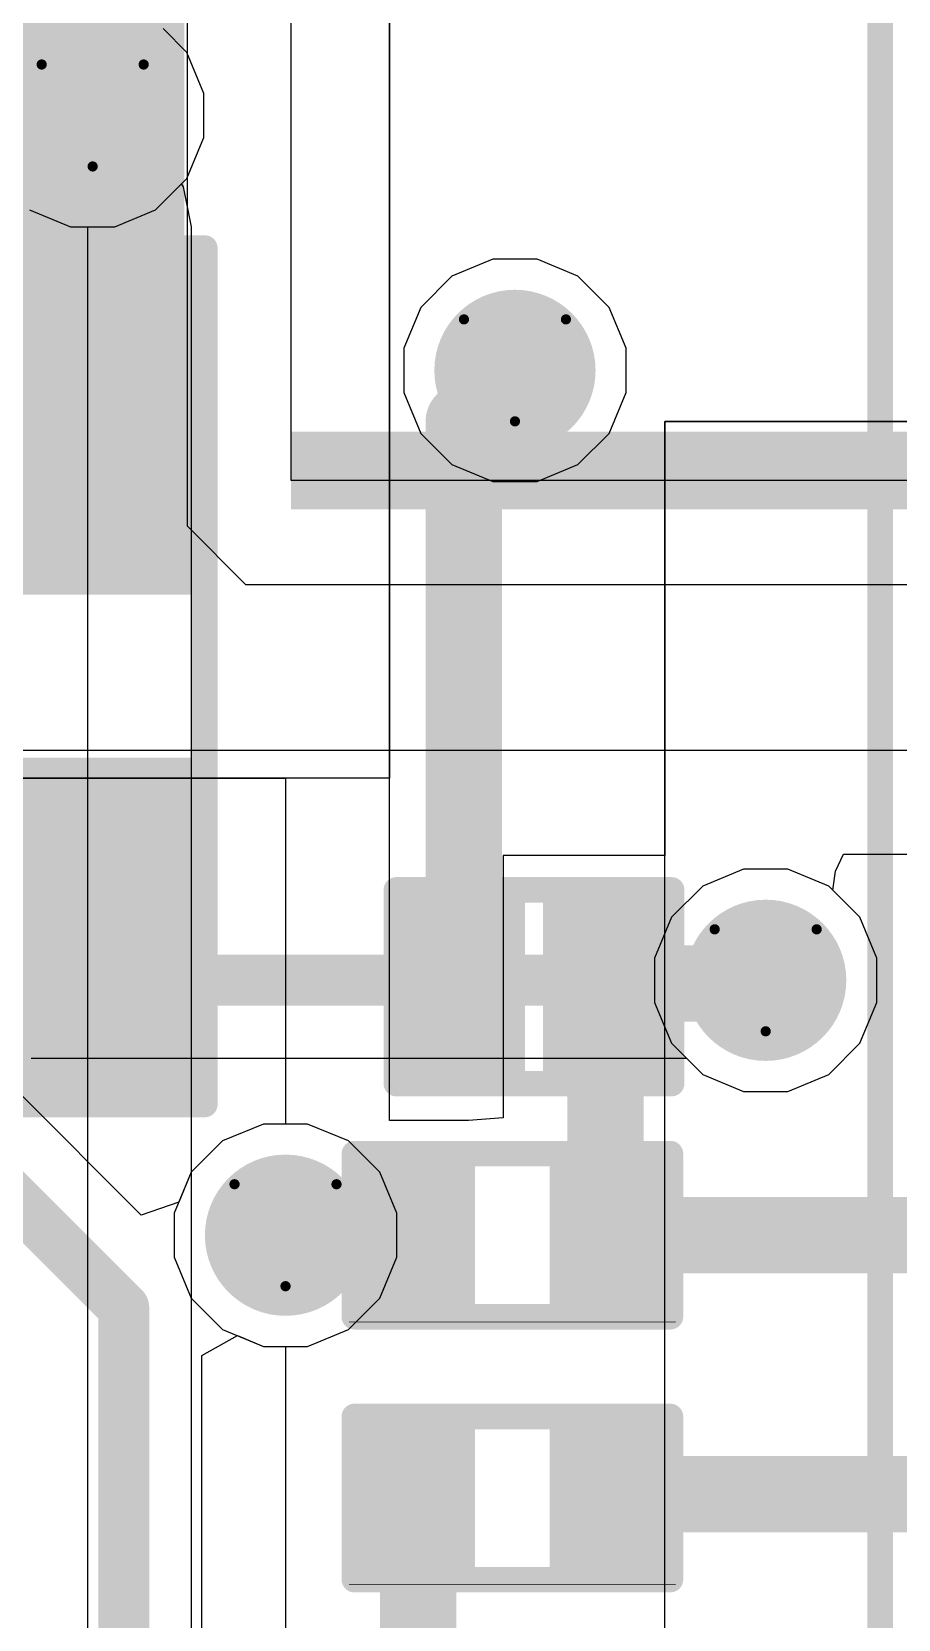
# Model space of a CAD drawing. Header units: inches. Extents: x -6 to 385, y -2 to 98.
# Drawn here: x 28.53 to 32.84, y 21.01 to 28.92 of the extents above; entities that cross this region are included whole.
import ezdxf

# ---------------------------------------------------------------- set-up
doc = ezdxf.new("R2010")
doc.units = ezdxf.units.IN
for name, color, linetype in [('Bottom Layer', 5, 'Continuous'), ('Bottom Overlay', 54, 'Continuous'), ('Bottom Paste', 16, 'Continuous'), ('Bottom Solder', 6, 'Continuous'), ('Drill Drawing', 1, 'Continuous'), ('Layer 1', 16, 'Continuous'), ('Layer 2', 76, 'Continuous'), ('Top Layer', 1, 'Continuous'), ('Top Overlay', 2, 'Continuous'), ('Top Solder', 216, 'Continuous'), ('Via Holes', 16, 'Continuous')]:
    doc.layers.add(name, color=color, linetype=linetype)

# ---------------------------------------------------------------- blocks, each defined once
blk = doc.blocks.new('R___0402_B_28')
at = {"layer": 'Bottom Layer'}
for points in [[(-0.2413, 0.3175), (-0.2412999999999999, -0.3175), (-0.6985, -0.3175), (-0.6985, 0.3175)], [(0.6985025399999999, 0.3175), (0.6985025399999999, -0.3175), (0.24130254, -0.3175), (0.24130254, 0.3175)]]:
    blk.add_hatch(color=5, dxfattribs=at).paths.add_polyline_path(points)
at = {"layer": 'Bottom Paste'}
for points in [[(-0.2413, 0.3175), (-0.2412999999999999, -0.3175), (-0.6985, -0.3175), (-0.6985, 0.3175)], [(0.6985025399999999, 0.3175), (0.6985025399999999, -0.3175), (0.24130254, -0.3175), (0.24130254, 0.3175)]]:
    blk.add_hatch(color=16, dxfattribs=at).paths.add_polyline_path(points)
at = {"layer": 'Bottom Solder'}
for points in [[(-0.18629884, 0.37250116), (-0.1862988399999999, -0.37250116), (-0.75350116, -0.37250116), (-0.75350116, 0.37250116)], [(0.7535037, 0.37250116), (0.7535037, -0.37250116), (0.18630138, -0.37250116), (0.18630138, 0.37250116)]]:
    blk.add_hatch(color=6, dxfattribs=at).paths.add_polyline_path(points)
at = {"layer": 'Bottom Overlay'}
for points in [[(-0.7874, 0.4064, 0.127, 0.127, 0), (-0.7874, -0.4064, 0.127, 0.127, 0)], [(0.7874, 0.4064, 0.127, 0.127, 0), (-0.7874, 0.4064, 0.127, 0.127, 0)], [(0.8128, 0.4318, 0.0032258, 0.0032258, 0), (-0.8128, 0.4318, 0.0032258, 0.0032258, 0)], [(0.7874, 0.4064, 0.127, 0.127, 0), (0.7874, -0.4064, 0.127, 0.127, 0)], [(0.7874, -0.4064, 0.127, 0.127, 0), (-0.7874, -0.4064, 0.127, 0.127, 0)]]:
    blk.add_lwpolyline(points, format="xyseb", dxfattribs=at)
for points in [[(-0.8191499999999999, 0.4064, 0.0635, 0.0635, 1), (-0.7556499999999999, 0.4064, 0.0635, 0.0635, 1)], [(-0.8191499999999999, 0.4064, 0.0635, 0.0635, 1), (-0.7556499999999999, 0.4064, 0.0635, 0.0635, 1)], [(-0.81360518, 0.4318, 0.0016129, 0.0016129, 1), (-0.8119948199999999, 0.4318, 0.0016129, 0.0016129, 1)], [(0.7556499999999999, 0.4064, 0.0635, 0.0635, 1), (0.8191499999999999, 0.4064, 0.0635, 0.0635, 1)], [(0.7556499999999999, 0.4064, 0.0635, 0.0635, 1), (0.8191499999999999, 0.4064, 0.0635, 0.0635, 1)], [(0.8119948199999999, 0.4318, 0.0016129, 0.0016129, 1), (0.81360518, 0.4318, 0.0016129, 0.0016129, 1)], [(-0.8191499999999999, -0.4064, 0.0635, 0.0635, 1), (-0.7556499999999999, -0.4064, 0.0635, 0.0635, 1)], [(-0.8191499999999999, -0.4064, 0.0635, 0.0635, 1), (-0.7556499999999999, -0.4064, 0.0635, 0.0635, 1)], [(0.7556499999999999, -0.4064, 0.0635, 0.0635, 1), (0.8191499999999999, -0.4064, 0.0635, 0.0635, 1)], [(0.7556499999999999, -0.4064, 0.0635, 0.0635, 1), (0.8191499999999999, -0.4064, 0.0635, 0.0635, 1)]]:
    blk.add_lwpolyline(points, format="xyseb", close=True, dxfattribs=at)
blk = doc.blocks.new('R___1206_B_41')
at = {"layer": 'Bottom Layer'}
for points in [[(-2.03199746, 0.889), (-0.50799746, 0.889), (-0.50799746, -0.889), (-2.03199746, -0.889)], [(0.50799746, 0.889), (2.03199746, 0.889), (2.03199746, -0.889), (0.50799746, -0.889)]]:
    blk.add_hatch(color=5, dxfattribs=at).paths.add_polyline_path(points)
at = {"layer": 'Bottom Paste'}
for points in [[(-2.03199746, 0.889), (-0.50799746, 0.889), (-0.50799746, -0.889), (-2.03199746, -0.889)], [(0.50799746, 0.889), (2.03199746, 0.889), (2.03199746, -0.889), (0.50799746, -0.889)]]:
    blk.add_hatch(color=16, dxfattribs=at).paths.add_polyline_path(points)
at = {"layer": 'Bottom Solder'}
for points in [[(-2.13359746, 0.9905999999999999), (-0.40639746, 0.9905999999999999), (-0.40639746, -0.9905999999999999), (-2.13359746, -0.9905999999999999)], [(0.40639746, 0.9905999999999999), (2.13359746, 0.9905999999999999), (2.13359746, -0.9905999999999999), (0.40639746, -0.9905999999999999)]]:
    blk.add_hatch(color=6, dxfattribs=at).paths.add_polyline_path(points)
at = {"layer": 'Bottom Overlay'}
for points in [[(2.1336, 0.9905999999999999, 0.127, 0.127, 0), (-2.1336, 0.9905999999999999, 0.127, 0.127, 0)], [(-2.1336, -0.9905999999999999, 0.127, 0.127, 0), (-2.1336, 0.9905999999999999, 0.127, 0.127, 0)], [(2.1336, -0.9905999999999999, 0.127, 0.127, 0), (2.1336, 0.9905999999999999, 0.127, 0.127, 0)], [(2.1336, -0.9905999999999999, 0.127, 0.127, 0), (-2.1336, -0.9905999999999999, 0.127, 0.127, 0)]]:
    blk.add_lwpolyline(points, format="xyseb", dxfattribs=at)
for points in [[(-2.16535, 0.9905999999999999, 0.0635, 0.0635, 1), (-2.10185, 0.9905999999999999, 0.0635, 0.0635, 1)], [(-2.16535, 0.9905999999999999, 0.0635, 0.0635, 1), (-2.10185, 0.9905999999999999, 0.0635, 0.0635, 1)], [(2.10185, 0.9905999999999999, 0.0635, 0.0635, 1), (2.16535, 0.9905999999999999, 0.0635, 0.0635, 1)], [(2.10185, 0.9905999999999999, 0.0635, 0.0635, 1), (2.16535, 0.9905999999999999, 0.0635, 0.0635, 1)], [(-2.16535, -0.9905999999999999, 0.0635, 0.0635, 1), (-2.10185, -0.9905999999999999, 0.0635, 0.0635, 1)], [(-2.16535, -0.9905999999999999, 0.0635, 0.0635, 1), (-2.10185, -0.9905999999999999, 0.0635, 0.0635, 1)], [(2.10185, -0.9905999999999999, 0.0635, 0.0635, 1), (2.16535, -0.9905999999999999, 0.0635, 0.0635, 1)], [(2.10185, -0.9905999999999999, 0.0635, 0.0635, 1), (2.16535, -0.9905999999999999, 0.0635, 0.0635, 1)]]:
    blk.add_lwpolyline(points, format="xyseb", close=True, dxfattribs=at)
blk = doc.blocks.new('R___0402_B_44')
at = {"layer": 'Bottom Layer'}
for points in [[(-0.2413, 0.3175), (-0.2412999999999999, -0.3175), (-0.6985, -0.3175), (-0.6985, 0.3175)], [(0.6985, 0.3175), (0.6985, -0.3175), (0.2413, -0.3175), (0.2412999999999999, 0.3175)]]:
    blk.add_hatch(color=5, dxfattribs=at).paths.add_polyline_path(points)
at = {"layer": 'Bottom Paste'}
for points in [[(-0.2413, 0.3175), (-0.2412999999999999, -0.3175), (-0.6985, -0.3175), (-0.6985, 0.3175)], [(0.6985, 0.3175), (0.6985, -0.3175), (0.2413, -0.3175), (0.2412999999999999, 0.3175)]]:
    blk.add_hatch(color=16, dxfattribs=at).paths.add_polyline_path(points)
at = {"layer": 'Bottom Solder'}
for points in [[(-0.18629884, 0.37250116), (-0.1862988399999999, -0.37250116), (-0.75350116, -0.37250116), (-0.75350116, 0.37250116)], [(0.75350116, 0.37250116), (0.75350116, -0.37250116), (0.18629884, -0.37250116), (0.1862988399999999, 0.37250116)]]:
    blk.add_hatch(color=6, dxfattribs=at).paths.add_polyline_path(points)
at = {"layer": 'Bottom Overlay'}
for points in [[(-0.7874, 0.4064, 0.127, 0.127, 0), (-0.7874, -0.4064, 0.127, 0.127, 0)], [(0.7874, 0.4064, 0.127, 0.127, 0), (-0.7874, 0.4064, 0.127, 0.127, 0)], [(0.8128, 0.4318, 0.0032258, 0.0032258, 0), (-0.8128, 0.4318, 0.0032258, 0.0032258, 0)], [(0.7874, 0.4064, 0.127, 0.127, 0), (0.7874, -0.4064, 0.127, 0.127, 0)], [(0.7874, -0.4064, 0.127, 0.127, 0), (-0.7874, -0.4064, 0.127, 0.127, 0)]]:
    blk.add_lwpolyline(points, format="xyseb", dxfattribs=at)
for points in [[(-0.8191499999999999, 0.4064, 0.0635, 0.0635, 1), (-0.7556499999999999, 0.4064, 0.0635, 0.0635, 1)], [(-0.8191499999999999, 0.4064, 0.0635, 0.0635, 1), (-0.7556499999999999, 0.4064, 0.0635, 0.0635, 1)], [(-0.81360518, 0.4318, 0.0016129, 0.0016129, 1), (-0.8119948199999999, 0.4318, 0.0016129, 0.0016129, 1)], [(0.7556499999999999, 0.4064, 0.0635, 0.0635, 1), (0.8191499999999999, 0.4064, 0.0635, 0.0635, 1)], [(0.7556499999999999, 0.4064, 0.0635, 0.0635, 1), (0.8191499999999999, 0.4064, 0.0635, 0.0635, 1)], [(0.8119948199999999, 0.4318, 0.0016129, 0.0016129, 1), (0.81360518, 0.4318, 0.0016129, 0.0016129, 1)], [(-0.8191499999999999, -0.4064, 0.0635, 0.0635, 1), (-0.7556499999999999, -0.4064, 0.0635, 0.0635, 1)], [(-0.8191499999999999, -0.4064, 0.0635, 0.0635, 1), (-0.7556499999999999, -0.4064, 0.0635, 0.0635, 1)], [(0.7556499999999999, -0.4064, 0.0635, 0.0635, 1), (0.8191499999999999, -0.4064, 0.0635, 0.0635, 1)], [(0.7556499999999999, -0.4064, 0.0635, 0.0635, 1), (0.8191499999999999, -0.4064, 0.0635, 0.0635, 1)]]:
    blk.add_lwpolyline(points, format="xyseb", close=True, dxfattribs=at)
blk = doc.blocks.new('SOD_882_B__D___________B_73')
at = {"layer": 'Bottom Layer'}
for points in [[(-0.09999980000000003, -0.4000004699999999), (-0.5999987999999999, -0.4000004699999999), (-0.5999987999999999, 0.4000004699999999), (-0.09999979999999996, 0.4000004699999999)], [(0.5999987999999999, -0.4000004699999999), (0.09999979999999996, -0.4000004699999999), (0.09999980000000003, 0.4000004699999999), (0.5999987999999999, 0.4000004699999999)]]:
    blk.add_hatch(color=5, dxfattribs=at).paths.add_polyline_path(points)
at = {"layer": 'Bottom Paste'}
for points in [[(-0.09999980000000003, -0.4000004699999999), (-0.5999987999999999, -0.4000004699999999), (-0.5999987999999999, 0.4000004699999999), (-0.09999979999999996, 0.4000004699999999)], [(0.5999987999999999, -0.4000004699999999), (0.09999979999999996, -0.4000004699999999), (0.09999980000000003, 0.4000004699999999), (0.5999987999999999, 0.4000004699999999)]]:
    blk.add_hatch(color=16, dxfattribs=at).paths.add_polyline_path(points)
at = {"layer": 'Bottom Solder'}
for points in [[(-0.04499864000000007, -0.4550016300000001), (-0.65499996, -0.4550016299999999), (-0.6549999599999999, 0.4550016300000001), (-0.04499863999999992, 0.4550016299999999)], [(0.6549999599999999, -0.4550016300000001), (0.04499863999999992, -0.4550016299999999), (0.04499864000000007, 0.4550016300000001), (0.65499996, 0.4550016299999999)]]:
    blk.add_hatch(color=6, dxfattribs=at).paths.add_polyline_path(points)
at = {"layer": 'Bottom Overlay'}
for points in [[(-0.6858, -0.4826, 0.127, 0.127, 0), (-0.6858, 0.48259746, 0.127, 0.127, 0)], [(-0.6858, 0.48259746, 0.127, 0.127, 0), (0.6858, 0.48259746, 0.127, 0.127, 0)], [(0.6858, -0.4826, 0.127, 0.127, 0), (0.6858, 0.48259746, 0.127, 0.127, 0)], [(-0.6858, -0.4826, 0.127, 0.127, 0), (0.6858, -0.4826, 0.127, 0.127, 0)]]:
    blk.add_lwpolyline(points, format="xyseb", dxfattribs=at)
for points in [[(-0.71755, 0.48259746, 0.0635, 0.0635, 1), (-0.6540499999999999, 0.48259746, 0.0635, 0.0635, 1)], [(-0.71755, 0.48259746, 0.0635, 0.0635, 1), (-0.6540499999999999, 0.48259746, 0.0635, 0.0635, 1)], [(0.6540499999999999, 0.48259746, 0.0635, 0.0635, 1), (0.71755, 0.48259746, 0.0635, 0.0635, 1)], [(0.6540499999999999, 0.48259746, 0.0635, 0.0635, 1), (0.71755, 0.48259746, 0.0635, 0.0635, 1)], [(-0.71755, -0.4826, 0.0635, 0.0635, 1), (-0.6540499999999999, -0.4826, 0.0635, 0.0635, 1)], [(-0.71755, -0.4826, 0.0635, 0.0635, 1), (-0.6540499999999999, -0.4826, 0.0635, 0.0635, 1)], [(0.6540499999999999, -0.4826, 0.0635, 0.0635, 1), (0.71755, -0.4826, 0.0635, 0.0635, 1)], [(0.6540499999999999, -0.4826, 0.0635, 0.0635, 1), (0.71755, -0.4826, 0.0635, 0.0635, 1)]]:
    blk.add_lwpolyline(points, format="xyseb", close=True, dxfattribs=at)
blk = doc.blocks.new('AFC07_S15ECA_00_100')
at = {"layer": 'Top Overlay'}
blk.add_lwpolyline([(6.5999868, -3.8499034, 0.127, 0.127, 0), (-6.5999868, -3.8499034, 0.127, 0.127, 0)], format="xyseb", dxfattribs=at)

msp = doc.modelspace()

# ---------------------------------------------------------------- hatches: boundary and pattern name
at = {"layer": 'Bottom Layer'}
msp.add_hatch(color=5, dxfattribs=at).paths.add_polyline_path([(27.5082, 26.21279746), (29.2862, 26.21279746), (29.2862, 29.87870834), (27.5082, 29.87870834)])
h = msp.add_hatch(color=5, dxfattribs=at)
edge = h.paths.add_edge_path()
edge.add_arc((28.829, 28.4988), 0.2999994, 0, 360)
h = msp.add_hatch(color=5, dxfattribs=at)
edge = h.paths.add_edge_path()
edge.add_arc((30.93269657999999, 27.22879746), 0.2999994, 0, 360)
h = msp.add_hatch(color=5, dxfattribs=at)
edge = h.paths.add_edge_path()
edge.add_arc((32.1818, 24.18999988), 0.2999994, 0, 360)
h = msp.add_hatch(color=5, dxfattribs=at)
edge = h.paths.add_edge_path()
edge.add_arc((29.78969404, 22.91999988), 0.2999994, 0, 360)
at = {"layer": 'Bottom Solder'}
h = msp.add_hatch(color=6, dxfattribs=at)
edge = h.paths.add_edge_path()
edge.add_arc((28.829, 28.4988), 0.4015993999999999, 0, 360)
h = msp.add_hatch(color=6, dxfattribs=at)
edge = h.paths.add_edge_path()
edge.add_arc((30.93269657999999, 27.22879746), 0.4015993999999999, 0, 360)
h = msp.add_hatch(color=6, dxfattribs=at)
edge = h.paths.add_edge_path()
edge.add_arc((32.1818, 24.18999988), 0.4015993999999999, 0, 360)
h = msp.add_hatch(color=6, dxfattribs=at)
edge = h.paths.add_edge_path()
edge.add_arc((29.78969404, 22.91999988), 0.4015993999999999, 0, 360)
at = {"layer": 'Layer 1'}
h = msp.add_hatch(color=16, dxfattribs=at)
edge = h.paths.add_edge_path()
edge.add_arc((28.829, 28.4988), 0.2999994, 0, 360)
h = msp.add_hatch(color=16, dxfattribs=at)
edge = h.paths.add_edge_path()
edge.add_arc((30.93269657999999, 27.22879746), 0.2999994, 0, 360)
h = msp.add_hatch(color=16, dxfattribs=at)
edge = h.paths.add_edge_path()
edge.add_arc((32.1818, 24.18999988), 0.2999994, 0, 360)
h = msp.add_hatch(color=16, dxfattribs=at)
edge = h.paths.add_edge_path()
edge.add_arc((29.78969404, 22.91999988), 0.2999994, 0, 360)
at = {"layer": 'Layer 2'}
h = msp.add_hatch(color=76, dxfattribs=at)
edge = h.paths.add_edge_path()
edge.add_arc((28.829, 28.4988), 0.2999994, 0, 360)
h = msp.add_hatch(color=76, dxfattribs=at)
edge = h.paths.add_edge_path()
edge.add_arc((30.93269657999999, 27.22879746), 0.2999994, 0, 360)
h = msp.add_hatch(color=76, dxfattribs=at)
edge = h.paths.add_edge_path()
edge.add_arc((32.1818, 24.18999988), 0.2999994, 0, 360)
h = msp.add_hatch(color=76, dxfattribs=at)
edge = h.paths.add_edge_path()
edge.add_arc((29.78969404, 22.91999988), 0.2999994, 0, 360)
at = {"layer": 'Top Layer'}
h = msp.add_hatch(color=1, dxfattribs=at)
edge = h.paths.add_edge_path()
edge.add_arc((28.829, 28.4988), 0.2999994, 0, 360)
h = msp.add_hatch(color=1, dxfattribs=at)
edge = h.paths.add_edge_path()
edge.add_arc((30.93269657999999, 27.22879746), 0.2999994, 0, 360)
msp.add_hatch(color=1, dxfattribs=at).paths.add_polyline_path([(29.81726574, 26.53646712), (37.17278062, 26.53646712), (37.17278062, 26.924), (29.81726574, 26.924)])
h = msp.add_hatch(color=1, dxfattribs=at)
edge = h.paths.add_edge_path()
edge.add_arc((32.1818, 24.18999988), 0.2999994, 0, 360)
h = msp.add_hatch(color=1, dxfattribs=at)
edge = h.paths.add_edge_path()
edge.add_arc((29.78969404, 22.91999988), 0.2999994, 0, 360)
at = {"layer": 'Top Solder'}
h = msp.add_hatch(color=216, dxfattribs=at)
edge = h.paths.add_edge_path()
edge.add_arc((28.829, 28.4988), 0.4015993999999999, 0, 360)
h = msp.add_hatch(color=216, dxfattribs=at)
edge = h.paths.add_edge_path()
edge.add_arc((30.93269657999999, 27.22879746), 0.4015993999999999, 0, 360)
h = msp.add_hatch(color=216, dxfattribs=at)
edge = h.paths.add_edge_path()
edge.add_arc((32.1818, 24.18999988), 0.4015993999999999, 0, 360)
h = msp.add_hatch(color=216, dxfattribs=at)
edge = h.paths.add_edge_path()
edge.add_arc((29.78969404, 22.91999988), 0.4015993999999999, 0, 360)
at = {"layer": 'Via Holes'}
h = msp.add_hatch(color=7, dxfattribs=at)
edge = h.paths.add_edge_path()
edge.add_arc((28.829, 28.4988), 0.1499997, 0, 360)
h = msp.add_hatch(color=7, dxfattribs=at)
edge = h.paths.add_edge_path()
edge.add_arc((30.93269657999999, 27.22879746), 0.1499997, 0, 360)
h = msp.add_hatch(color=7, dxfattribs=at)
edge = h.paths.add_edge_path()
edge.add_arc((32.1818, 24.18999988), 0.1499997, 0, 360)
h = msp.add_hatch(color=7, dxfattribs=at)
edge = h.paths.add_edge_path()
edge.add_arc((29.78969404, 22.91999988), 0.1499997, 0, 360)

# ---------------------------------------------------------------- linework, layer by layer
at = {"layer": 'Bottom Layer'}
for p, q in [((30.30764576, 30.88807894), (30.30764576, 25.19680254)), ((30.30764576, 25.19680254), (30.30764576, 30.88807894)), ((31.67920258, 8.24600078), (31.67920258, 26.9748)), ((31.67920258, 26.9748), (35.64199882, 26.9748)), ((35.64199882, 26.9748), (31.67920258, 26.9748)), ((31.67920258, 26.9748), (31.67920258, 24.81195444)), ((30.30764576, 25.19680254), (27.13529244, 25.19680254)), ((27.17176938, 25.19680254), (29.78969404, 25.19680254)), ((29.78969404, 25.19680254), (29.78969404, 23.47399928)), ((30.30764576, 23.49149988), (30.30764576, 25.19680254)), ((31.67920258, 24.81195444), (30.87348664, 24.81195444)), ((30.87348664, 24.81195444), (30.87348664, 23.50395858)), ((30.70084538, 23.49149988), (30.30764576, 23.49149988)), ((30.87348664, 23.50395858), (30.70084538, 23.49149988)), ((29.67949614, 23.47399928), (29.47587958, 23.38965858)), ((29.78969404, 23.47399928), (29.67949614, 23.47399928)), ((29.47587958, 23.38965858), (29.32003534, 23.23381434)), ((29.32003534, 23.23381434), (29.23569463999999, 23.03019778)), ((29.23569463999999, 23.03019778), (29.23569463999999, 22.80980198)), ((29.23569463999999, 22.80980198), (29.32003534, 22.60618542)), ((29.32003534, 22.60618542), (29.47587958, 22.45034118)), ((29.47587958, 22.45034118), (29.67949614, 22.36600048)), ((29.67949614, 22.36600048), (29.78969404, 22.36600048)), ((29.78969404, 22.36600048), (29.78969404, 20.79409354))]:
    msp.add_line(p, q, dxfattribs=at)
for points in [[(30.67809206, 26.97419294, 0.3809999999999999, 0.3809999999999999, 0), (30.93269657999999, 27.22879746, 0.3809999999999999, 0.3809999999999999, 0)], [(30.67809206, 24.15855976, 0.3809999999999999, 0.3809999999999999, 0), (30.67809206, 26.97419294, 0.3809999999999999, 0.3809999999999999, 0)], [(31.37748614, 24.15795524, 0.3809999999999999, 0.3809999999999999, 0), (31.39350846, 24.17397756, 0.3809999999999999, 0.3809999999999999, 0)], [(31.39350846, 24.17397756, 0.3809999999999999, 0.3809999999999999, 0), (32.16577768, 24.17397756, 0.3809999999999999, 0.3809999999999999, 0)], [(32.16577768, 24.17397756, 0.3809999999999999, 0.3809999999999999, 0), (32.1818, 24.18999988, 0.3809999999999999, 0.3809999999999999, 0)], [(30.67748754, 24.15795524, 0.3809999999999999, 0.3809999999999999, 0), (30.67809206, 24.15855976, 0.3809999999999999, 0.3809999999999999, 0)], [(31.37748614, 24.15795524, 0.3809999999999999, 0.3809999999999999, 0), (31.38369136, 24.15175002, 0.3809999999999999, 0.3809999999999999, 0)], [(31.38369136, 22.9262051, 0.3809999999999999, 0.3809999999999999, 0), (31.38369136, 24.15175002, 0.3809999999999999, 0.3809999999999999, 0)], [(29.78969404, 22.91999988, 0.3809999999999999, 0.3809999999999999, 0), (30.45009658, 22.91999988, 0.3809999999999999, 0.3809999999999999, 0)], [(31.38369136, 22.9262051, 0.3809999999999999, 0.3809999999999999, 0), (31.38989658, 22.91999988, 0.3809999999999999, 0.3809999999999999, 0)], [(31.38989658, 22.91999988, 0.3809999999999999, 0.3809999999999999, 0), (33.7199986, 22.91999988, 0.3809999999999999, 0.3809999999999999, 0)], [(30.45009404, 21.61049526, 0.3809999999999999, 0.3809999999999999, 0), (30.45009658, 21.61049272, 0.3809999999999999, 0.3809999999999999, 0)], [(30.45009658, 20.25409716, 0.3809999999999999, 0.3809999999999999, 0), (30.45009658, 21.61049272, 0.3809999999999999, 0.3809999999999999, 0)], [(31.38989658, 21.61049526, 0.3809999999999999, 0.3809999999999999, 0), (31.40965016, 21.63024884, 0.3809999999999999, 0.3809999999999999, 0)], [(31.40965016, 21.63024884, 0.3809999999999999, 0.3809999999999999, 0), (33.70024502, 21.63024884, 0.3809999999999999, 0.3809999999999999, 0)]]:
    msp.add_lwpolyline(points, format="xyseb", dxfattribs=at)
for points in [[(30.83744658, 27.22879746, 0.1905, 0.1905, 1), (31.02794658, 27.22879746, 0.1905, 0.1905, 1)], [(30.58284206, 26.97419294, 0.1905, 0.1905, 1), (30.77334206, 26.97419294, 0.1905, 0.1905, 1)], [(30.58284206, 26.97419294, 0.1905, 0.1905, 1), (30.77334206, 26.97419294, 0.1905, 0.1905, 1)], [(31.29825846, 24.17397756, 0.1905, 0.1905, 1), (31.48875846, 24.17397756, 0.1905, 0.1905, 1)], [(31.29825846, 24.17397756, 0.1905, 0.1905, 1), (31.48875846, 24.17397756, 0.1905, 0.1905, 1)], [(32.07052768, 24.17397756, 0.1905, 0.1905, 1), (32.26102768, 24.17397756, 0.1905, 0.1905, 1)], [(32.07052768, 24.17397756, 0.1905, 0.1905, 1), (32.26102768, 24.17397756, 0.1905, 0.1905, 1)], [(32.08655, 24.18999988, 0.1905, 0.1905, 1), (32.27705, 24.18999988, 0.1905, 0.1905, 1)], [(30.58223754, 24.15795524, 0.1905, 0.1905, 1), (30.77273754, 24.15795524, 0.1905, 0.1905, 1)], [(30.58284206, 24.15855976, 0.1905, 0.1905, 1), (30.77334206, 24.15855976, 0.1905, 0.1905, 1)], [(30.58284206, 24.15855976, 0.1905, 0.1905, 1), (30.77334206, 24.15855976, 0.1905, 0.1905, 1)], [(31.28223614, 24.15795524, 0.1905, 0.1905, 1), (31.47273613999999, 24.15795524, 0.1905, 0.1905, 1)], [(31.28223614, 24.15795524, 0.1905, 0.1905, 1), (31.47273613999999, 24.15795524, 0.1905, 0.1905, 1)], [(31.28844136, 24.15175002, 0.1905, 0.1905, 1), (31.47894136, 24.15175002, 0.1905, 0.1905, 1)], [(31.28844136, 24.15175002, 0.1905, 0.1905, 1), (31.47894136, 24.15175002, 0.1905, 0.1905, 1)], [(29.69444404, 22.91999988, 0.1905, 0.1905, 1), (29.88494404, 22.91999988, 0.1905, 0.1905, 1)], [(30.35484658, 22.91999988, 0.1905, 0.1905, 1), (30.54534658, 22.91999988, 0.1905, 0.1905, 1)], [(31.28844136, 22.9262051, 0.1905, 0.1905, 1), (31.47894136, 22.9262051, 0.1905, 0.1905, 1)], [(31.28844136, 22.9262051, 0.1905, 0.1905, 1), (31.47894136, 22.9262051, 0.1905, 0.1905, 1)], [(31.29464658, 22.91999988, 0.1905, 0.1905, 1), (31.48514658, 22.91999988, 0.1905, 0.1905, 1)], [(31.29464658, 22.91999988, 0.1905, 0.1905, 1), (31.48514658, 22.91999988, 0.1905, 0.1905, 1)], [(30.35484404, 21.61049526, 0.1905, 0.1905, 1), (30.54534404, 21.61049526, 0.1905, 0.1905, 1)], [(30.35484658, 21.61049272, 0.1905, 0.1905, 1), (30.54534658, 21.61049272, 0.1905, 0.1905, 1)], [(30.35484658, 21.61049272, 0.1905, 0.1905, 1), (30.54534658, 21.61049272, 0.1905, 0.1905, 1)], [(31.29464658, 21.61049526, 0.1905, 0.1905, 1), (31.48514658, 21.61049526, 0.1905, 0.1905, 1)], [(31.31440016, 21.63024884, 0.1905, 0.1905, 1), (31.50490016, 21.63024884, 0.1905, 0.1905, 1)], [(31.31440016, 21.63024884, 0.1905, 0.1905, 1), (31.50490016, 21.63024884, 0.1905, 0.1905, 1)]]:
    msp.add_lwpolyline(points, format="xyseb", close=True, dxfattribs=at)
at = {"layer": 'Drill Drawing'}
for points in [[(28.575, 28.7528, 0.0508, 0.0508, 0), (29.083, 28.7528, 0.0508, 0.0508, 0)], [(28.575, 28.7528, 0.0508, 0.0508, 0), (28.829, 28.2448, 0.0508, 0.0508, 0)], [(28.829, 28.2448, 0.0508, 0.0508, 0), (29.083, 28.7528, 0.0508, 0.0508, 0)], [(30.67869658, 27.48279746, 0.0508, 0.0508, 0), (31.18669658, 27.48279746, 0.0508, 0.0508, 0)], [(30.67869658, 27.48279746, 0.0508, 0.0508, 0), (30.93269657999999, 26.97479746, 0.0508, 0.0508, 0)], [(30.93269657999999, 26.97479746, 0.0508, 0.0508, 0), (31.18669658, 27.48279746, 0.0508, 0.0508, 0)], [(31.92779999999999, 24.44399988, 0.0508, 0.0508, 0), (32.43579999999999, 24.44399988, 0.0508, 0.0508, 0)], [(31.92779999999999, 24.44399988, 0.0508, 0.0508, 0), (32.1818, 23.93599988, 0.0508, 0.0508, 0)], [(32.1818, 23.93599988, 0.0508, 0.0508, 0), (32.43579999999999, 24.44399988, 0.0508, 0.0508, 0)], [(29.53569404, 23.17399988, 0.0508, 0.0508, 0), (30.04369404, 23.17399988, 0.0508, 0.0508, 0)], [(29.53569404, 23.17399988, 0.0508, 0.0508, 0), (29.78969404, 22.66599988, 0.0508, 0.0508, 0)], [(29.78969404, 22.66599988, 0.0508, 0.0508, 0), (30.04369404, 23.17399988, 0.0508, 0.0508, 0)]]:
    msp.add_lwpolyline(points, format="xyseb", dxfattribs=at)
for points in [[(28.5623, 28.7528, 0.0254, 0.0254, 1), (28.5877, 28.7528, 0.0254, 0.0254, 1)], [(28.5623, 28.7528, 0.0254, 0.0254, 1), (28.5877, 28.7528, 0.0254, 0.0254, 1)], [(29.0703, 28.7528, 0.0254, 0.0254, 1), (29.0957, 28.7528, 0.0254, 0.0254, 1)], [(29.0703, 28.7528, 0.0254, 0.0254, 1), (29.0957, 28.7528, 0.0254, 0.0254, 1)], [(28.8163, 28.2448, 0.0254, 0.0254, 1), (28.8417, 28.2448, 0.0254, 0.0254, 1)], [(28.8163, 28.2448, 0.0254, 0.0254, 1), (28.8417, 28.2448, 0.0254, 0.0254, 1)], [(30.66599658, 27.48279746, 0.0254, 0.0254, 1), (30.69139658, 27.48279746, 0.0254, 0.0254, 1)], [(30.66599658, 27.48279746, 0.0254, 0.0254, 1), (30.69139658, 27.48279746, 0.0254, 0.0254, 1)], [(31.17399658, 27.48279746, 0.0254, 0.0254, 1), (31.19939658, 27.48279746, 0.0254, 0.0254, 1)], [(31.17399658, 27.48279746, 0.0254, 0.0254, 1), (31.19939658, 27.48279746, 0.0254, 0.0254, 1)], [(30.91999658, 26.97479746, 0.0254, 0.0254, 1), (30.94539658, 26.97479746, 0.0254, 0.0254, 1)], [(30.91999658, 26.97479746, 0.0254, 0.0254, 1), (30.94539658, 26.97479746, 0.0254, 0.0254, 1)], [(31.9151, 24.44399988, 0.0254, 0.0254, 1), (31.9405, 24.44399988, 0.0254, 0.0254, 1)], [(31.9151, 24.44399988, 0.0254, 0.0254, 1), (31.9405, 24.44399988, 0.0254, 0.0254, 1)], [(32.4231, 24.44399988, 0.0254, 0.0254, 1), (32.4485, 24.44399988, 0.0254, 0.0254, 1)], [(32.4231, 24.44399988, 0.0254, 0.0254, 1), (32.4485, 24.44399988, 0.0254, 0.0254, 1)], [(32.1691, 23.93599988, 0.0254, 0.0254, 1), (32.1945, 23.93599988, 0.0254, 0.0254, 1)], [(32.1691, 23.93599988, 0.0254, 0.0254, 1), (32.1945, 23.93599988, 0.0254, 0.0254, 1)], [(29.52299404, 23.17399988, 0.0254, 0.0254, 1), (29.54839404, 23.17399988, 0.0254, 0.0254, 1)], [(29.52299404, 23.17399988, 0.0254, 0.0254, 1), (29.54839404, 23.17399988, 0.0254, 0.0254, 1)], [(30.03099404, 23.17399988, 0.0254, 0.0254, 1), (30.05639404, 23.17399988, 0.0254, 0.0254, 1)], [(30.03099404, 23.17399988, 0.0254, 0.0254, 1), (30.05639404, 23.17399988, 0.0254, 0.0254, 1)], [(29.77699404, 22.66599988, 0.0254, 0.0254, 1), (29.80239404, 22.66599988, 0.0254, 0.0254, 1)], [(29.77699404, 22.66599988, 0.0254, 0.0254, 1), (29.80239404, 22.66599988, 0.0254, 0.0254, 1)]]:
    msp.add_lwpolyline(points, format="xyseb", close=True, dxfattribs=at)
at = {"layer": 'Layer 1'}
for p, q in [((29.2986587, 28.81261446), (29.17989592, 28.93137724)), ((29.3829994, 28.60899789999999), (29.2986587, 28.81261446)), ((29.3829994, 28.3886021), (29.3829994, 28.60899789999999)), ((29.2986587, 28.18498554), (29.3829994, 28.3886021)), ((29.14281446, 28.0291413), (29.2986587, 28.18498554)), ((28.51518554, 28.0291413), (28.7188021, 27.9448006)), ((28.9391979, 27.9448006), (29.14281446, 28.0291413)), ((28.7188021, 27.9448006), (28.9391979, 27.9448006)), ((32.0716021, 24.74399928), (31.86798554, 24.65965858)), ((32.2919979, 24.74399928), (32.0716021, 24.74399928)), ((32.49561446, 24.65965858), (32.2919979, 24.74399928)), ((31.86798554, 24.65965858), (31.7121413, 24.50381434)), ((32.6514587, 24.50381434), (32.49561446, 24.65965858)), ((31.7121413, 24.50381434), (31.6278006, 24.30019778)), ((32.7357994, 24.30019778), (32.6514587, 24.50381434)), ((31.6278006, 24.30019778), (31.6278006, 24.07980198)), ((32.7357994, 24.07980198), (32.7357994, 24.30019778)), ((31.6278006, 24.07980198), (31.7121413, 23.87618542)), ((32.6514587, 23.87618542), (32.7357994, 24.07980198)), ((31.7121413, 23.87618542), (31.86798554, 23.72034118)), ((32.49561446, 23.72034118), (32.6514587, 23.87618542)), ((31.86798554, 23.72034118), (32.0716021, 23.63600048)), ((32.2919979, 23.63600048), (32.49561446, 23.72034118)), ((32.0716021, 23.63600048), (32.2919979, 23.63600048)), ((29.67949614, 23.47399928), (29.47587958, 23.38965858)), ((29.89989194, 23.47399928), (29.67949614, 23.47399928)), ((30.1035085, 23.38965858), (29.89989194, 23.47399928)), ((29.47587958, 23.38965858), (29.32003534, 23.23381434)), ((30.25935274, 23.23381434), (30.1035085, 23.38965858)), ((29.32003534, 23.23381434), (29.23569463999999, 23.03019778)), ((30.34369344, 23.03019778), (30.25935274, 23.23381434)), ((29.23569463999999, 23.03019778), (29.23569463999999, 22.80980198)), ((30.34369344, 22.80980198), (30.34369344, 23.03019778)), ((29.23569463999999, 22.80980198), (29.32003534, 22.60618542)), ((30.25935274, 22.60618542), (30.34369344, 22.80980198)), ((29.32003534, 22.60618542), (29.47587958, 22.45034118)), ((30.1035085, 22.45034118), (30.25935274, 22.60618542)), ((29.47587958, 22.45034118), (29.67949614, 22.36600048)), ((29.89989194, 22.36600048), (30.1035085, 22.45034118)), ((29.67949614, 22.36600048), (29.89989194, 22.36600048))]:
    msp.add_line(p, q, dxfattribs=at)
at = {"layer": 'Layer 2'}
for p, q in [((29.2986587, 28.81261446), (29.17989592, 28.93137724)), ((29.3829994, 28.60899789999999), (29.2986587, 28.81261446)), ((29.3829994, 28.3886021), (29.3829994, 28.60899789999999)), ((29.2986587, 28.18498554), (29.3829994, 28.3886021)), ((29.27139688, 28.15772372), (29.2986587, 28.18498554)), ((29.28122668, 28.14301204), (29.27139688, 28.15772372)), ((29.32065256, 27.9448006), (29.28122668, 28.14301204)), ((28.51518554, 28.0291413), (28.7188021, 27.9448006)), ((28.7188021, 27.9448006), (28.80270084, 27.9448006)), ((28.80270084, 27.9448006), (28.80270084, 17.01348388)), ((29.32065256, 17.01348388), (29.32065256, 27.9448006)), ((30.82249868, 27.78279686), (30.61888212, 27.69845616)), ((31.04289448, 27.78279686), (30.82249868, 27.78279686)), ((31.24651104, 27.69845616), (31.04289448, 27.78279686)), ((30.61888212, 27.69845616), (30.46303788, 27.54261192)), ((31.40235527999999, 27.54261192), (31.24651104, 27.69845616)), ((30.46303788, 27.54261192), (30.37869718, 27.33899536)), ((31.48669598, 27.33899536), (31.40235527999999, 27.54261192)), ((30.37869718, 27.33899536), (30.37869718, 27.11859956)), ((31.48669598, 27.11859956), (31.48669598, 27.33899536)), ((30.37869718, 27.11859956), (30.46303788, 26.914983)), ((31.40235527999999, 26.914983), (31.48669598, 27.11859956)), ((30.46303788, 26.914983), (30.61888212, 26.75913876)), ((31.24651104, 26.75913876), (31.40235527999999, 26.914983)), ((30.61888212, 26.75913876), (30.82249868, 26.67479806)), ((31.04289448, 26.67479806), (31.24651104, 26.75913876)), ((30.82249868, 26.67479806), (31.04289448, 26.67479806)), ((32.0716021, 24.74399928), (31.86798554, 24.65965858)), ((32.2919979, 24.74399928), (32.0716021, 24.74399928)), ((32.49561446, 24.65965858), (32.2919979, 24.74399928)), ((31.86798554, 24.65965858), (31.7121413, 24.50381434)), ((32.6514587, 24.50381434), (32.49561446, 24.65965858)), ((31.7121413, 24.50381434), (31.6278006, 24.30019778)), ((32.7357994, 24.30019778), (32.6514587, 24.50381434)), ((31.6278006, 24.30019778), (31.6278006, 24.07980198)), ((32.7357994, 24.07980198), (32.7357994, 24.30019778)), ((31.6278006, 24.07980198), (31.7121413, 23.87618542)), ((32.6514587, 23.87618542), (32.7357994, 24.07980198)), ((31.7121413, 23.87618542), (31.86798554, 23.72034118)), ((32.49561446, 23.72034118), (32.6514587, 23.87618542)), ((31.86798554, 23.72034118), (32.0716021, 23.63600048)), ((32.2919979, 23.63600048), (32.49561446, 23.72034118)), ((32.0716021, 23.63600048), (32.2919979, 23.63600048))]:
    msp.add_line(p, q, dxfattribs=at)
at = {"layer": 'Top Layer'}
for p, q in [((29.29931148, 29.84365888), (29.29931148, 26.45368852)), ((29.8172632, 26.67995172), (29.8172632, 29.84364618)), ((36.82280926, 26.67995172), (29.8172632, 26.67995172)), ((29.29931148, 26.45368852), (29.59099746, 26.162)), ((29.59099746, 26.162), (36.82280926, 26.162)), ((32.16096946, 25.33556782), (27.68851714, 25.33556274)), ((34.39932922, 25.33556782), (32.16096946, 25.33556782)), ((32.53017878, 24.73308998), (32.56996534, 24.8176161)), ((32.56996534, 24.8176161), (34.15304827999999, 24.8176161)), ((32.51545694, 24.6398161), (32.53017878, 24.73308998)), ((32.6514587, 24.50381434), (32.51545694, 24.6398161)), ((32.7357994, 24.30019778), (32.6514587, 24.50381434)), ((32.7357994, 24.07980198), (32.7357994, 24.30019778)), ((32.6514587, 23.87618542), (32.7357994, 24.07980198)), ((32.49561446, 23.72034118), (32.6514587, 23.87618542)), ((28.52226198, 23.80153482), (31.7867919, 23.80153482)), ((31.7867919, 23.80153482), (31.86798554, 23.72034118)), ((31.86798554, 23.72034118), (32.0716021, 23.63600048)), ((32.2919979, 23.63600048), (32.49561446, 23.72034118)), ((29.07142776, 23.02006064), (28.45422046, 23.63726794)), ((32.0716021, 23.63600048), (32.2919979, 23.63600048)), ((29.67949614, 23.47399928), (29.47587958, 23.38965858)), ((29.89989194, 23.47399928), (29.67949614, 23.47399928)), ((30.1035085, 23.38965858), (29.89989194, 23.47399928)), ((29.47587958, 23.38965858), (29.32003534, 23.23381434)), ((30.25935274, 23.23381434), (30.1035085, 23.38965858)), ((29.32003534, 23.23381434), (29.25826, 23.0846757)), ((30.34369344, 23.03019778), (30.25935274, 23.23381434)), ((29.25826, 23.0846757), (29.07142776, 23.02006064)), ((30.34369344, 22.80980198), (30.34369344, 23.03019778)), ((30.25935274, 22.60618542), (30.34369344, 22.80980198)), ((30.1035085, 22.45034118), (30.25935274, 22.60618542)), ((29.37244062, 22.32147174), (29.55024316, 22.4195386)), ((29.55024316, 22.4195386), (29.67949614, 22.36600048)), ((29.89989194, 22.36600048), (30.1035085, 22.45034118)), ((29.37244062, 19.71822574), (29.37244062, 22.32147174)), ((29.67949614, 22.36600048), (29.89989194, 22.36600048))]:
    msp.add_line(p, q, dxfattribs=at)
for points in [[(26.2382, 25.30391688, 0.254, 0.254, 0), (28.98397556, 22.55814132, 0.254, 0.254, 0)], [(28.16555708, 24.18999988, 0.254, 0.254, 0), (32.1818, 24.18999988, 0.254, 0.254, 0)], [(28.98397556, 19.55731928, 0.254, 0.254, 0), (28.98397556, 22.55814132, 0.254, 0.254, 0)]]:
    msp.add_lwpolyline(points, format="xyseb", dxfattribs=at)
for points in [[(32.1183, 24.18999988, 0.127, 0.127, 1), (32.2453, 24.18999988, 0.127, 0.127, 1)], [(28.92047556, 22.55814132, 0.127, 0.127, 1), (29.04747556, 22.55814132, 0.127, 0.127, 1)], [(28.92047556, 22.55814132, 0.127, 0.127, 1), (29.04747556, 22.55814132, 0.127, 0.127, 1)]]:
    msp.add_lwpolyline(points, format="xyseb", close=True, dxfattribs=at)

# ---------------------------------------------------------------- block references
for name, p, rotation in [('AFC07_S15ECA_00_100', (36.60228392, 22.50000072), 270), ('R___1206_B_41', (28.3972, 25.7048), 270), ('R___0402_B_44', (30.91999658, 22.91999988), 180), ('R___0402_B_28', (30.91999658, 21.61049526), 180)]:
    msp.add_blockref(name, p, dxfattribs=dict(rotation=rotation))
msp.add_blockref('SOD_882_B__D___________B_73', (31.02748684, 24.15795524))

doc.saveas('drawing.dxf')
